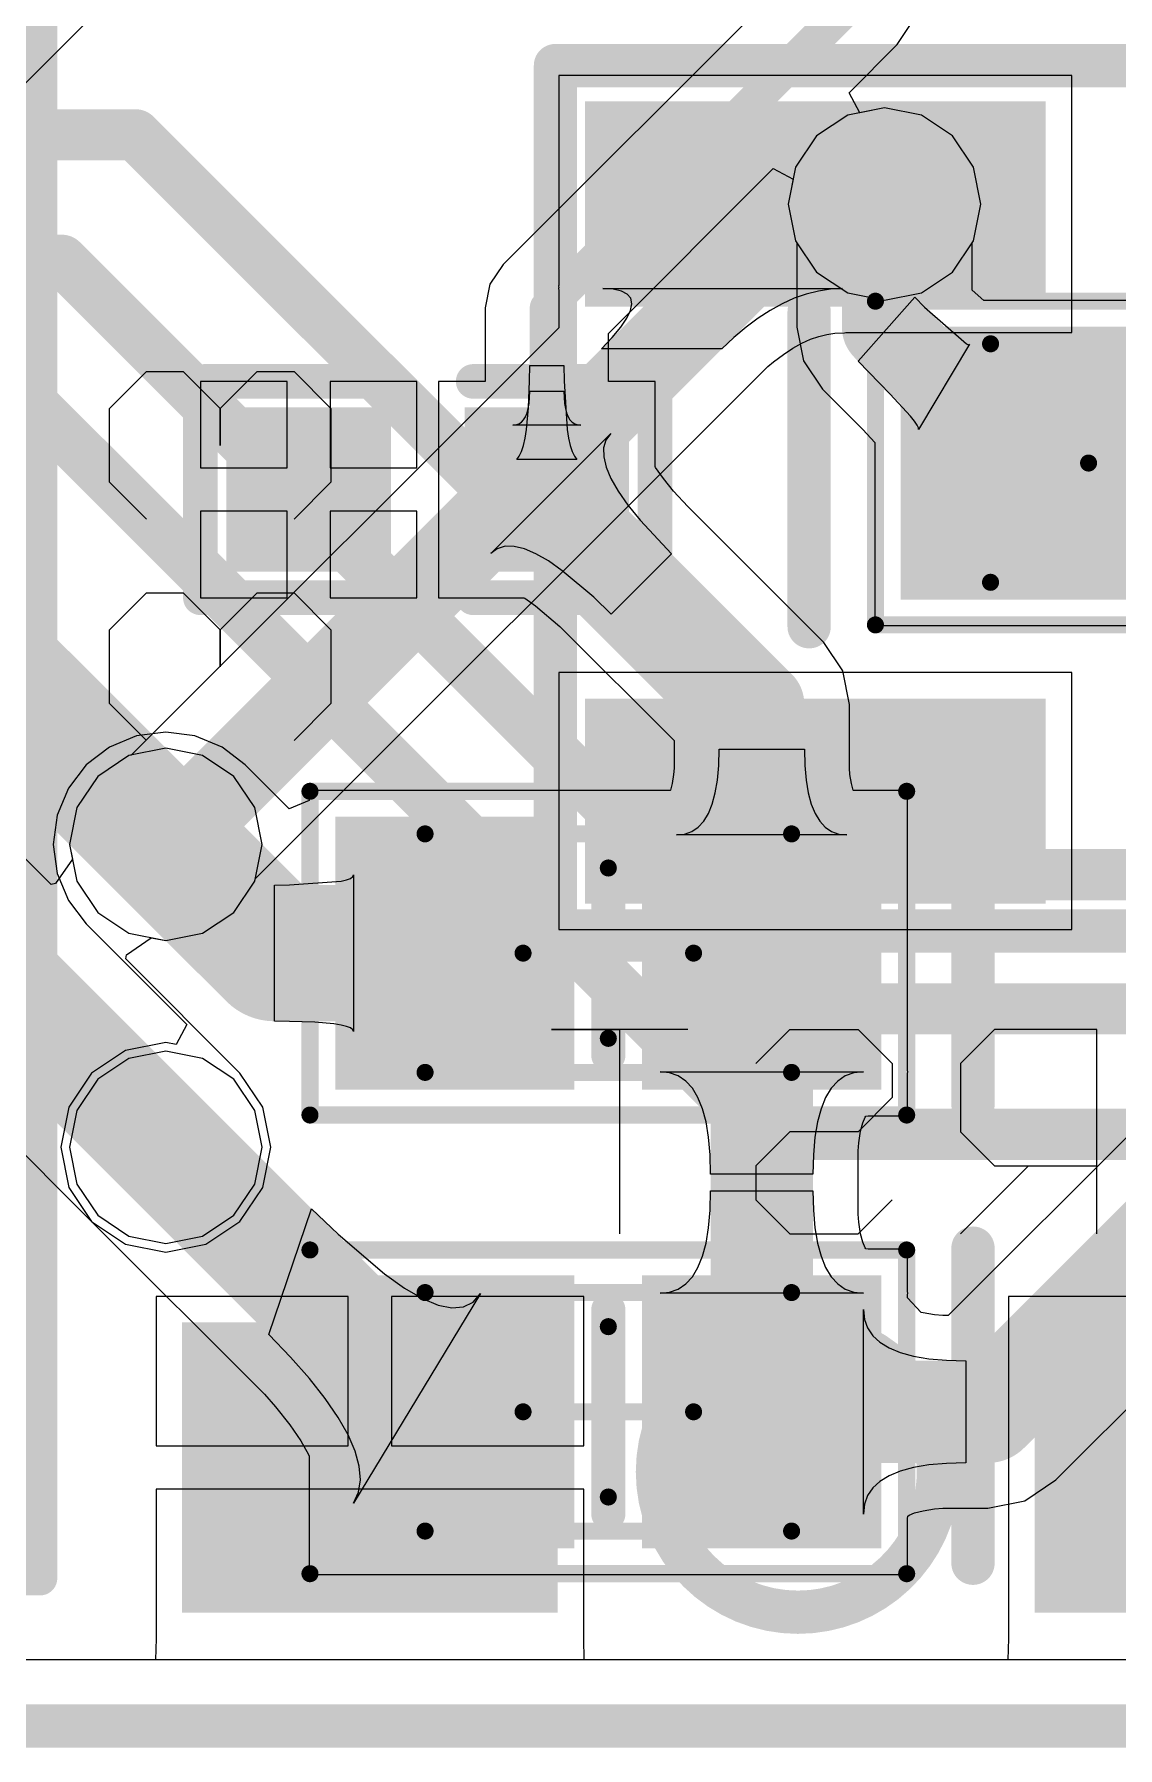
# Model space of a CAD drawing. Header units: millimetres. Extents: x 2.44 to 5.37, y 2.91 to 4.14.
# Drawn here: x 3.6236 to 3.8738, y 2.9072 to 3.3032 of the extents above; entities that cross this region are included whole.
import ezdxf

# ---------------------------------------------------------------- set-up
doc = ezdxf.new("R2010")
doc.units = ezdxf.units.MM
doc.header["$MEASUREMENT"] = 0
for name, color, linetype in [('BottomLayer', 5, 'Continuous'), ('BottomOverlay', 54, 'Continuous'), ('BottomPaste', 16, 'Continuous'), ('BottomSolder', 6, 'Continuous'), ('KeepOutLayer', 6, 'Continuous'), ('Mechanical13', 56, 'Continuous'), ('Mechanical15', 56, 'Continuous'), ('MidLayer1', 16, 'Continuous'), ('MidLayer2', 76, 'Continuous'), ('MultiLayer', 9, 'Continuous'), ('TopLayer', 1, 'Continuous'), ('TopOverlay', 2, 'Continuous'), ('TopPaste', 8, 'Continuous'), ('TopSolder', 216, 'Continuous'), ('ViaHoleLayer', 16, 'Continuous')]:
    doc.layers.add(name, color=color, linetype=linetype)

# ---------------------------------------------------------------- blocks, each defined once
blk = doc.blocks.new('C0603_10')
at = {"layer": 'TopLayer'}
for points in [[(-0.014, -0.008), (0.016, -0.008), (-0.014, 0.022), (0.016, 0.022)], [(0.041, -0.008), (0.071, -0.008), (0.041, 0.022), (0.071, 0.022)]]:
    blk.add_solid(points, dxfattribs=at)
at = {"layer": 'TopOverlay', "const_width": 0.008}
for points in [[(0.018, 0.032), (-0.024, 0.032)], [(-0.024, 0.032), (-0.024, -0.018)], [(0.08, 0.032), (0.038, 0.032)], [(0.081, 0.032), (0.081, -0.018)], [(0.018, -0.018), (-0.024, -0.018)], [(0.08, -0.018), (0.038, -0.018)]]:
    blk.add_lwpolyline(points, dxfattribs=at)
at = {"layer": 'TopOverlay', "const_width": 0.004}
for points in [[(-0.026, 0.032, 1), (-0.022, 0.032, 1)], [(-0.026, 0.032, 1), (-0.022, 0.032, 1)], [(0.016, 0.032, 1), (0.02, 0.032, 1)], [(0.036, 0.032, 1), (0.04, 0.032, 1)], [(0.078, 0.032, 1), (0.082, 0.032, 1)], [(0.079, 0.032, 1), (0.083, 0.032, 1)], [(-0.026, -0.018, 1), (-0.022, -0.018, 1)], [(-0.026, -0.018, 1), (-0.022, -0.018, 1)], [(0.016, -0.018, 1), (0.02, -0.018, 1)], [(0.036, -0.018, 1), (0.04, -0.018, 1)], [(0.078, -0.018, 1), (0.082, -0.018, 1)], [(0.079, -0.018, 1), (0.083, -0.018, 1)]]:
    blk.add_lwpolyline(points, format="xyb", close=True, dxfattribs=at)
at = {"layer": 'TopPaste'}
for points in [[(-0.014, -0.008), (0.016, -0.008), (-0.014, 0.022), (0.016, 0.022)], [(0.041, -0.008), (0.071, -0.008), (0.041, 0.022), (0.071, 0.022)]]:
    blk.add_solid(points, dxfattribs=at)
at = {"layer": 'TopSolder'}
for points in [[(-0.018, -0.012), (0.02, -0.012), (-0.018, 0.026), (0.02, 0.026)], [(0.037, -0.012), (0.075, -0.012), (0.037, 0.026), (0.075, 0.026)]]:
    blk.add_solid(points, dxfattribs=at)
blk = doc.blocks.new('1_4148_13')
at = {"layer": 'Mechanical13', "const_width": 0.00394}
for points in [[(-0.01012, 0.02843), (0.07453, 0.02843)], [(-0.01012, -0.02669), (-0.01012, 0.02843)], [(0.07453, -0.02669), (0.07453, 0.02843)], [(-0.01012, -0.02669), (0.07453, -0.02669)]]:
    blk.add_lwpolyline(points, dxfattribs=at)
at = {"layer": 'Mechanical13', "const_width": 0.00197}
for points in [[(-0.0111, 0.02843, 1), (-0.00913, 0.02843, 1)], [(-0.0111, 0.02843, 1), (-0.00913, 0.02843, 1)], [(0.07354, 0.02843, 1), (0.07551, 0.02843, 1)], [(0.07354, 0.02843, 1), (0.07551, 0.02843, 1)], [(-0.0111, -0.02669, 1), (-0.00913, -0.02669, 1)], [(-0.0111, -0.02669, 1), (-0.00913, -0.02669, 1)], [(0.07354, -0.02669, 1), (0.07551, -0.02669, 1)], [(0.07354, -0.02669, 1), (0.07551, -0.02669, 1)]]:
    blk.add_lwpolyline(points, format="xyb", close=True, dxfattribs=at)
at = {"layer": 'Mechanical15', "const_width": 0.00394}
for points in [[(-0.03669, 0.03827), (0.1011, 0.03827)], [(-0.03669, -0.03654), (-0.03669, 0.03827)], [(0.1011, -0.03654), (0.1011, 0.03827)], [(0.0322, -0.01882), (0.0322, 0.02055)], [(0.01252, 0.00087), (0.05189, 0.00087)], [(-0.03669, -0.03654), (0.1011, -0.03654)]]:
    blk.add_lwpolyline(points, dxfattribs=at)
at = {"layer": 'Mechanical15', "const_width": 0.00197}
for points in [[(-0.03768, 0.03827, 1), (-0.03571, 0.03827, 1)], [(-0.03768, 0.03827, 1), (-0.03571, 0.03827, 1)], [(0.10012, 0.03827, 1), (0.10209, 0.03827, 1)], [(0.10012, 0.03827, 1), (0.10209, 0.03827, 1)], [(0.03122, 0.02055, 1), (0.03319, 0.02055, 1)], [(0.01154, 0.00087, 1), (0.0135, 0.00087, 1)], [(0.05091, 0.00087, 1), (0.05287, 0.00087, 1)], [(0.03122, -0.01882, 1), (0.03319, -0.01882, 1)], [(-0.03768, -0.03654, 1), (-0.03571, -0.03654, 1)], [(-0.03768, -0.03654, 1), (-0.03571, -0.03654, 1)], [(0.10012, -0.03654, 1), (0.10209, -0.03654, 1)], [(0.10012, -0.03654, 1), (0.10209, -0.03654, 1)]]:
    blk.add_lwpolyline(points, format="xyb", close=True, dxfattribs=at)
at = {"layer": 'TopLayer'}
for points in [[(0.02039, -0.02669), (0.02039, 0.02843), (-0.02685, -0.02669), (-0.02685, 0.02843)], [(0.09126, -0.02669), (0.09126, 0.02843), (0.04402, -0.02669), (0.04402, 0.02843)]]:
    blk.add_solid(points, dxfattribs=at)
at = {"layer": 'TopOverlay'}
for points, const_width in [([(0.11642, -0.03413), (0.11642, 0.0387)], 0.01), ([(0.0322, 0.02449), (0.0322, -0.02276)], 0.00787)]:
    blk.add_lwpolyline(points, dxfattribs=dict(at, const_width=const_width))
for points, const_width in [([(0.11392, 0.0387, 1), (0.11892, 0.0387, 1)], 0.005), ([(0.03024, 0.02449, 1), (0.03417, 0.02449, 1)], 0.00394), ([(0.03024, -0.02276, 1), (0.03417, -0.02276, 1)], 0.00394), ([(0.11392, -0.03413, 1), (0.11892, -0.03413, 1)], 0.005)]:
    blk.add_lwpolyline(points, format="xyb", close=True, dxfattribs=dict(at, const_width=const_width))
at = {"layer": 'TopPaste'}
for points in [[(0.02039, -0.02669), (0.02039, 0.02843), (-0.02685, -0.02669), (-0.02685, 0.02843)], [(0.09126, -0.02669), (0.09126, 0.02843), (0.04402, -0.02669), (0.04402, 0.02843)]]:
    blk.add_solid(points, dxfattribs=at)
at = {"layer": 'TopSolder'}
for points in [[(0.02439, -0.03069), (0.02439, 0.03243), (-0.03085, -0.03069), (-0.03085, 0.03243)], [(0.09526, -0.03069), (0.09526, 0.03243), (0.04002, -0.03069), (0.04002, 0.03243)]]:
    blk.add_solid(points, dxfattribs=at)
blk = doc.blocks.new('1_4148_14')
at = {"layer": 'Mechanical13', "const_width": 0.00394}
for points in [[(-0.01012, 0.02843), (0.07453, 0.02843)], [(-0.01012, -0.02669), (-0.01012, 0.02843)], [(0.07453, -0.02669), (0.07453, 0.02843)], [(-0.01012, -0.02669), (0.07453, -0.02669)]]:
    blk.add_lwpolyline(points, dxfattribs=at)
at = {"layer": 'Mechanical13', "const_width": 0.00197}
for points in [[(-0.0111, 0.02843, 1), (-0.00913, 0.02843, 1)], [(-0.0111, 0.02843, 1), (-0.00913, 0.02843, 1)], [(0.07354, 0.02843, 1), (0.07551, 0.02843, 1)], [(0.07354, 0.02843, 1), (0.07551, 0.02843, 1)], [(-0.0111, -0.02669, 1), (-0.00913, -0.02669, 1)], [(-0.0111, -0.02669, 1), (-0.00913, -0.02669, 1)], [(0.07354, -0.02669, 1), (0.07551, -0.02669, 1)], [(0.07354, -0.02669, 1), (0.07551, -0.02669, 1)]]:
    blk.add_lwpolyline(points, format="xyb", close=True, dxfattribs=at)
at = {"layer": 'Mechanical15', "const_width": 0.00394}
for points in [[(-0.03669, 0.03827), (0.1011, 0.03827)], [(-0.03669, 0.03827), (-0.03669, -0.03654)], [(0.1011, -0.03654), (0.1011, 0.03827)], [(0.0322, -0.01882), (0.0322, 0.02055)], [(0.01252, 0.00087), (0.05189, 0.00087)], [(-0.03669, -0.03654), (0.1011, -0.03654)]]:
    blk.add_lwpolyline(points, dxfattribs=at)
at = {"layer": 'Mechanical15', "const_width": 0.00197}
for points in [[(-0.03768, 0.03827, 1), (-0.03571, 0.03827, 1)], [(-0.03768, 0.03827, 1), (-0.03571, 0.03827, 1)], [(0.10012, 0.03827, 1), (0.10209, 0.03827, 1)], [(0.10012, 0.03827, 1), (0.10209, 0.03827, 1)], [(0.03122, 0.02055, 1), (0.03319, 0.02055, 1)], [(0.01154, 0.00087, 1), (0.0135, 0.00087, 1)], [(0.05091, 0.00087, 1), (0.05287, 0.00087, 1)], [(0.03122, -0.01882, 1), (0.03319, -0.01882, 1)], [(-0.03768, -0.03654, 1), (-0.03571, -0.03654, 1)], [(-0.03768, -0.03654, 1), (-0.03571, -0.03654, 1)], [(0.10012, -0.03654, 1), (0.10209, -0.03654, 1)], [(0.10012, -0.03654, 1), (0.10209, -0.03654, 1)]]:
    blk.add_lwpolyline(points, format="xyb", close=True, dxfattribs=at)
at = {"layer": 'TopLayer'}
for points in [[(0.02039, -0.02669), (0.02039, 0.02843), (-0.02685, -0.02669), (-0.02685, 0.02843)], [(0.09126, -0.02669), (0.09126, 0.02843), (0.04402, -0.02669), (0.04402, 0.02843)]]:
    blk.add_solid(points, dxfattribs=at)
at = {"layer": 'TopOverlay'}
for points, const_width in [([(0.11642, -0.03413), (0.11642, 0.0387)], 0.01), ([(0.0322, -0.02276), (0.0322, 0.02449)], 0.00787)]:
    blk.add_lwpolyline(points, dxfattribs=dict(at, const_width=const_width))
for points, const_width in [([(0.11392, 0.0387, 1), (0.11892, 0.0387, 1)], 0.005), ([(0.03024, 0.02449, 1), (0.03417, 0.02449, 1)], 0.00394), ([(0.03024, -0.02276, 1), (0.03417, -0.02276, 1)], 0.00394), ([(0.11392, -0.03413, 1), (0.11892, -0.03413, 1)], 0.005)]:
    blk.add_lwpolyline(points, format="xyb", close=True, dxfattribs=dict(at, const_width=const_width))
at = {"layer": 'TopPaste'}
for points in [[(0.02039, -0.02669), (0.02039, 0.02843), (-0.02685, -0.02669), (-0.02685, 0.02843)], [(0.09126, -0.02669), (0.09126, 0.02843), (0.04402, -0.02669), (0.04402, 0.02843)]]:
    blk.add_solid(points, dxfattribs=at)
at = {"layer": 'TopSolder'}
for points in [[(0.02439, -0.03069), (0.02439, 0.03243), (-0.03085, -0.03069), (-0.03085, 0.03243)], [(0.09526, -0.03069), (0.09526, 0.03243), (0.04002, -0.03069), (0.04002, 0.03243)]]:
    blk.add_solid(points, dxfattribs=at)
blk = doc.blocks.new('_______B_33')
at = {"layer": 'BottomLayer'}
for points in [[(-0.02753, 0.06148), (0.03153, 0.06148), (-0.02753, 0.14022), (0.03153, 0.14022)], [(-0.02753, -0.13537), (0.03153, -0.13537), (-0.02753, -0.05663), (0.03153, -0.05663)]]:
    blk.add_solid(points, dxfattribs=at)
at = {"layer": 'BottomOverlay'}
for points, const_width in [([(0.03345, 0.002, 1), (-0.03145, 0.002, 1)], 0.01), ([(-0.03395, 0.002, 1), (-0.02895, 0.002, 1)], 0.005), ([(0.03095, 0.002, 1), (0.03595, 0.002, 1)], 0.005)]:
    blk.add_lwpolyline(points, format="xyb", close=True, dxfattribs=dict(at, const_width=const_width))
at = {"layer": 'BottomPaste'}
for points in [[(-0.02753, 0.06148), (0.03153, 0.06148), (-0.02753, 0.14022), (0.03153, 0.14022)], [(-0.02753, -0.13537), (0.03153, -0.13537), (-0.02753, -0.05663), (0.03153, -0.05663)]]:
    blk.add_solid(points, dxfattribs=at)
at = {"layer": 'BottomSolder'}
for points in [[(-0.03153, 0.05748), (0.03553, 0.05748), (-0.03153, 0.14422), (0.03553, 0.14422)], [(-0.03153, -0.13937), (0.03553, -0.13937), (-0.03153, -0.05263), (0.03553, -0.05263)]]:
    blk.add_solid(points, dxfattribs=at)
blk = doc.blocks.new('ST7789_B_35')
at = {"layer": 'BottomOverlay', "const_width": 0.00787}
for points in [[(-0.01261, 1.009), (-1.163, 1.009)], [(-1.163, 1.009), (-1.163, -0.01462)]]:
    blk.add_lwpolyline(points, dxfattribs=at)
at = {"layer": 'BottomOverlay', "const_width": 0.00394}
blk.add_lwpolyline([(-1.16497, 1.009, 1), (-1.16103, 1.009, 1)], format="xyb", close=True, dxfattribs=at)
blk.add_lwpolyline([(-1.16497, 1.009, 1), (-1.16103, 1.009, 1)], format="xyb", close=True, dxfattribs=at)
blk = doc.blocks.new('1_4148_46')
at = {"layer": 'Mechanical13', "const_width": 0.00394}
for points in [[(0.07453, 0.02843), (-0.01012, 0.02843)], [(-0.01012, 0.02843), (-0.01012, -0.02669)], [(0.07453, 0.02843), (0.07453, -0.02669)], [(0.07453, -0.02669), (-0.01012, -0.02669)]]:
    blk.add_lwpolyline(points, dxfattribs=at)
at = {"layer": 'Mechanical13', "const_width": 0.00197}
for points in [[(-0.0111, 0.02843, 1), (-0.00913, 0.02843, 1)], [(-0.0111, 0.02843, 1), (-0.00913, 0.02843, 1)], [(0.07354, 0.02843, 1), (0.07551, 0.02843, 1)], [(0.07354, 0.02843, 1), (0.07551, 0.02843, 1)], [(-0.0111, -0.02669, 1), (-0.00913, -0.02669, 1)], [(-0.0111, -0.02669, 1), (-0.00913, -0.02669, 1)], [(0.07354, -0.02669, 1), (0.07551, -0.02669, 1)], [(0.07354, -0.02669, 1), (0.07551, -0.02669, 1)]]:
    blk.add_lwpolyline(points, format="xyb", close=True, dxfattribs=at)
at = {"layer": 'Mechanical15', "const_width": 0.00394}
for points in [[(0.1011, 0.03827), (-0.03669, 0.03827)], [(-0.03669, 0.03827), (-0.03669, -0.03654)], [(0.1011, -0.03654), (0.1011, 0.03827)], [(0.0322, 0.02055), (0.0322, -0.01882)], [(0.05189, 0.00087), (0.01252, 0.00087)], [(0.1011, -0.03654), (-0.03669, -0.03654)]]:
    blk.add_lwpolyline(points, dxfattribs=at)
at = {"layer": 'Mechanical15', "const_width": 0.00197}
for points in [[(-0.03768, 0.03827, 1), (-0.03571, 0.03827, 1)], [(-0.03768, 0.03827, 1), (-0.03571, 0.03827, 1)], [(0.10012, 0.03827, 1), (0.10209, 0.03827, 1)], [(0.10012, 0.03827, 1), (0.10209, 0.03827, 1)], [(0.03122, 0.02055, 1), (0.03319, 0.02055, 1)], [(0.01154, 0.00087, 1), (0.0135, 0.00087, 1)], [(0.05091, 0.00087, 1), (0.05287, 0.00087, 1)], [(0.03122, -0.01882, 1), (0.03319, -0.01882, 1)], [(-0.03768, -0.03654, 1), (-0.03571, -0.03654, 1)], [(-0.03768, -0.03654, 1), (-0.03571, -0.03654, 1)], [(0.10012, -0.03654, 1), (0.10209, -0.03654, 1)], [(0.10012, -0.03654, 1), (0.10209, -0.03654, 1)]]:
    blk.add_lwpolyline(points, format="xyb", close=True, dxfattribs=at)
at = {"layer": 'TopLayer'}
for points in [[(0.02039, -0.02669), (0.02039, 0.02843), (-0.02685, -0.02669), (-0.02685, 0.02843)], [(0.09126, -0.02669), (0.09126, 0.02843), (0.04402, -0.02669), (0.04402, 0.02843)]]:
    blk.add_solid(points, dxfattribs=at)
at = {"layer": 'TopOverlay'}
for points, const_width in [([(0.11642, 0.0387), (0.11642, -0.03413)], 0.01), ([(0.0322, 0.02449), (0.0322, -0.02276)], 0.00787)]:
    blk.add_lwpolyline(points, dxfattribs=dict(at, const_width=const_width))
for points, const_width in [([(0.11392, 0.0387, 1), (0.11892, 0.0387, 1)], 0.005), ([(0.03024, 0.02449, 1), (0.03417, 0.02449, 1)], 0.00394), ([(0.03024, -0.02276, 1), (0.03417, -0.02276, 1)], 0.00394), ([(0.11392, -0.03413, 1), (0.11892, -0.03413, 1)], 0.005)]:
    blk.add_lwpolyline(points, format="xyb", close=True, dxfattribs=dict(at, const_width=const_width))
at = {"layer": 'TopPaste'}
for points in [[(0.02039, -0.02669), (0.02039, 0.02843), (-0.02685, -0.02669), (-0.02685, 0.02843)], [(0.09126, -0.02669), (0.09126, 0.02843), (0.04402, -0.02669), (0.04402, 0.02843)]]:
    blk.add_solid(points, dxfattribs=at)
at = {"layer": 'TopSolder'}
for points in [[(0.02439, -0.03069), (0.02439, 0.03243), (-0.03085, -0.03069), (-0.03085, 0.03243)], [(0.09526, -0.03069), (0.09526, 0.03243), (0.04002, -0.03069), (0.04002, 0.03243)]]:
    blk.add_solid(points, dxfattribs=at)
blk = doc.blocks.new('BUZZER5020_B_48')
at = {"layer": 'BottomLayer'}
for points in [[(-0.05521, -0.01969), (0.04321, -0.01969), (-0.05521, 0.01969), (0.04321, 0.01969)], [(0.09179, -0.01969), (0.19021, -0.01969), (0.09179, 0.01969), (0.19021, 0.01969)], [(-0.05521, -0.15768), (0.04321, -0.15768), (-0.05521, -0.11832), (0.04321, -0.11832)]]:
    blk.add_solid(points, dxfattribs=at)
at = {"layer": 'BottomOverlay', "const_width": 0.01}
for points in [[(-0.066, -0.168), (-0.066, 0.032)], [(-0.066, 0.032), (0.202, 0.032)], [(0.202, -0.101), (0.202, 0.032)], [(0.157, -0.146), (0.202, -0.101)], [(0.151, -0.152), (0.157, -0.146)], [(0.135, -0.168), (0.151, -0.152)], [(-0.066, -0.168), (0.135, -0.168)]]:
    blk.add_lwpolyline(points, dxfattribs=at)
at = {"layer": 'BottomOverlay', "const_width": 0.005}
for points in [[(-0.0685, 0.032, 1), (-0.0635, 0.032, 1)], [(-0.0685, 0.032, 1), (-0.0635, 0.032, 1)], [(0.1995, 0.032, 1), (0.2045, 0.032, 1)], [(0.1995, 0.032, 1), (0.2045, 0.032, 1)], [(0.1995, -0.101, 1), (0.2045, -0.101, 1)], [(0.1995, -0.101, 1), (0.2045, -0.101, 1)], [(0.1545, -0.146, 1), (0.1595, -0.146, 1)], [(0.1545, -0.146, 1), (0.1595, -0.146, 1)], [(0.1485, -0.152, 1), (0.1535, -0.152, 1)], [(0.1485, -0.152, 1), (0.1535, -0.152, 1)], [(-0.0685, -0.168, 1), (-0.0635, -0.168, 1)], [(-0.0685, -0.168, 1), (-0.0635, -0.168, 1)], [(0.1325, -0.168, 1), (0.1375, -0.168, 1)], [(0.1325, -0.168, 1), (0.1375, -0.168, 1)]]:
    blk.add_lwpolyline(points, format="xyb", close=True, dxfattribs=at)
at = {"layer": 'BottomPaste'}
for points in [[(-0.05521, -0.01969), (0.04321, -0.01969), (-0.05521, 0.01969), (0.04321, 0.01969)], [(0.09179, -0.01969), (0.19021, -0.01969), (0.09179, 0.01969), (0.19021, 0.01969)], [(-0.05521, -0.15768), (0.04321, -0.15768), (-0.05521, -0.11832), (0.04321, -0.11832)]]:
    blk.add_solid(points, dxfattribs=at)
at = {"layer": 'BottomSolder'}
for points in [[(-0.05921, -0.02369), (0.04721, -0.02369), (-0.05921, 0.02369), (0.04721, 0.02369)], [(0.08779, -0.02369), (0.19421, -0.02369), (0.08779, 0.02369), (0.19421, 0.02369)], [(-0.05921, -0.16168), (0.04721, -0.16168), (-0.05921, -0.11431), (0.04721, -0.11431)]]:
    blk.add_solid(points, dxfattribs=at)

msp = doc.modelspace()

# ---------------------------------------------------------------- linework, layer by layer
at = {"layer": 'BottomLayer'}
for p, q in [((3.86321, 3.29368), (3.74479, 3.29368)), ((3.74479, 3.29368), (3.74479, 3.24524)), ((3.86321, 3.23432), (3.86321, 3.29368)), ((3.74477, 3.24472), (3.74471, 3.24444)), ((3.74471, 3.24444), (3.74479, 3.24405)), ((3.74479, 3.24524), (3.74473, 3.24501)), ((3.74473, 3.24501), (3.74477, 3.24472)), ((3.74479, 3.24405), (3.74479, 3.2354)), ((3.75735, 3.2443), (3.75491, 3.24444)), ((3.75491, 3.24444), (3.81027, 3.24444)), ((3.75925, 3.24388), (3.75735, 3.2443)), ((3.76059, 3.24318), (3.75925, 3.24388)), ((3.76139, 3.24221), (3.76059, 3.24318)), ((3.80192, 3.24318), (3.79914, 3.24221)), ((3.80471, 3.24388), (3.80192, 3.24318)), ((3.80749, 3.2443), (3.80471, 3.24388)), ((3.81027, 3.24444), (3.80749, 3.2443)), ((3.76047, 3.23761), (3.76133, 3.23942)), ((3.76133, 3.23942), (3.76163, 3.24096)), ((3.76163, 3.24096), (3.76139, 3.24221)), ((3.79357, 3.23942), (3.79079, 3.23761)), ((3.79635, 3.24096), (3.79357, 3.23942)), ((3.79914, 3.24221), (3.79635, 3.24096)), ((3.74479, 3.2354), (3.64604, 3.13666)), ((3.7571, 3.23316), (3.75906, 3.23553)), ((3.75906, 3.23553), (3.76047, 3.23761)), ((3.788, 3.23553), (3.78522, 3.23316)), ((3.79079, 3.23761), (3.788, 3.23553)), ((3.7546, 3.23052), (3.7571, 3.23316)), ((3.78522, 3.23316), (3.78243, 3.23052)), ((3.79881, 3.23067), (3.80091, 3.23182)), ((3.80091, 3.23182), (3.80292, 3.23273)), ((3.80292, 3.23273), (3.80485, 3.2334)), ((3.80485, 3.2334), (3.8067, 3.23387)), ((3.8067, 3.23387), (3.8085, 3.23414)), ((3.8085, 3.23414), (3.81078, 3.23425)), ((3.81078, 3.23425), (3.81103, 3.23432)), ((3.81103, 3.23432), (3.86321, 3.23432)), ((3.78243, 3.23052), (3.7546, 3.23052)), ((3.79303, 3.22641), (3.79437, 3.22756)), ((3.79437, 3.22756), (3.79663, 3.22925)), ((3.79663, 3.22925), (3.79881, 3.23067)), ((3.67466, 3.10804), (3.79303, 3.22641)), ((3.86321, 3.15569), (3.74479, 3.15569)), ((3.74479, 3.15569), (3.74479, 3.09632)), ((3.86321, 3.09632), (3.86321, 3.15569)), ((3.64549, 3.13655), (3.63828, 3.13172)), ((3.64604, 3.13666), (3.64549, 3.13655)), ((3.63828, 3.13172), (3.63345, 3.12451)), ((3.63345, 3.12451), (3.63176, 3.116)), ((3.62752, 3.10677), (3.61825, 3.11604)), ((3.63243, 3.11262), (3.62851, 3.10694)), ((3.63176, 3.116), (3.63243, 3.11262)), ((3.62851, 3.10694), (3.62752, 3.10677)), ((3.66972, 3.10028), (3.67455, 3.10749)), ((3.67455, 3.10749), (3.67466, 3.10804)), ((3.66251, 3.09545), (3.66972, 3.10028)), ((3.64494, 3.09051), (3.65062, 3.09443)), ((3.65062, 3.09443), (3.654, 3.09376)), ((3.654, 3.09376), (3.66251, 3.09545)), ((3.74479, 3.09632), (3.86321, 3.09632)), ((3.57686, 3.08886), (3.63686, 3.02886)), ((3.64477, 3.08952), (3.64494, 3.09051)), ((3.67114, 3.06314), (3.64477, 3.08952)), ((3.6764, 3.05528), (3.67114, 3.06314)), ((3.67825, 3.046), (3.6764, 3.05528)), ((3.6764, 3.03672), (3.67825, 3.046)), ((3.67114, 3.02886), (3.6764, 3.03672)), ((3.63686, 3.02886), (3.64472, 3.0236)), ((3.66328, 3.0236), (3.67114, 3.02886)), ((3.64472, 3.0236), (3.654, 3.02175)), ((3.654, 3.02175), (3.66328, 3.0236)), ((3.69615, 3.01153), (3.65178, 3.01153)), ((3.65178, 3.01153), (3.65178, 2.977)), ((3.69615, 2.977), (3.69615, 3.01153)), ((3.75052, 3.01153), (3.70615, 3.01153)), ((3.70615, 3.01153), (3.70615, 2.977)), ((3.75052, 2.977), (3.75052, 3.01153)), ((3.88178, 3.01153), (3.84863, 3.01153)), ((3.84863, 3.01153), (3.84863, 2.93253)), ((3.65178, 2.977), (3.69615, 2.977)), ((3.70615, 2.977), (3.75052, 2.977)), ((3.70115, 2.967), (3.65178, 2.967)), ((3.65178, 2.967), (3.65178, 2.93253)), ((3.75052, 2.967), (3.70115, 2.967)), ((3.75052, 2.93253), (3.75052, 2.967)), ((3.65178, 2.93247), (3.65164, 2.92753)), ((3.65178, 2.93253), (3.65178, 2.93247)), ((3.75052, 2.93247), (3.75052, 2.93253)), ((3.75066, 2.92753), (3.75052, 2.93247)), ((3.84863, 2.93247), (3.84849, 2.92753)), ((3.84863, 2.93253), (3.84863, 2.93247)), ((3.65164, 2.92753), (2.45702, 2.92753)), ((3.84849, 2.92753), (3.75066, 2.92753))]:
    msp.add_line(p, q, dxfattribs=at)
for points, const_width in [([(3.654, 3.116), (3.804, 3.266)], 0.01969), ([(3.804, 3.266), (3.806, 3.264)], 0.01969), ([(3.806, 3.264), (3.82, 3.264)], 0.01969), ([(3.594, 3.106), (3.654, 3.046)], 0.02756)]:
    msp.add_lwpolyline(points, dxfattribs=dict(at, const_width=const_width))
for points, const_width in [([(3.79908, 3.266, 1), (3.80892, 3.266, 1)], 0.00984), ([(3.79908, 3.266, 1), (3.80892, 3.266, 1)], 0.00984), ([(3.81409, 3.264, 1), (3.82591, 3.264, 1)], 0.01181), ([(3.80108, 3.264, 1), (3.81092, 3.264, 1)], 0.00984), ([(3.80108, 3.264, 1), (3.81092, 3.264, 1)], 0.00984), ([(3.81508, 3.264, 1), (3.82492, 3.264, 1)], 0.00984), ([(3.64809, 3.116, 1), (3.65991, 3.116, 1)], 0.01181), ([(3.64908, 3.116, 1), (3.65892, 3.116, 1)], 0.00984), ([(3.64711, 3.046, 1), (3.66089, 3.046, 1)], 0.01378), ([(3.64809, 3.046, 1), (3.65991, 3.046, 1)], 0.01181)]:
    msp.add_lwpolyline(points, format="xyb", close=True, dxfattribs=dict(at, const_width=const_width))
at = {"layer": 'BottomOverlay'}
for p, q in [((3.641, 3.21675), (3.64953, 3.22527)), ((3.64953, 3.22527), (3.65805, 3.22527)), ((3.65805, 3.22527), (3.66658, 3.21675)), ((3.66658, 3.21675), (3.67511, 3.22527)), ((3.67511, 3.22527), (3.68364, 3.22527)), ((3.68364, 3.22527), (3.69216, 3.21675)), ((3.641, 3.19969), (3.641, 3.21675)), ((3.66658, 3.21675), (3.66658, 3.20822)), ((3.66658, 3.20822), (3.66658, 3.21675)), ((3.69216, 3.21675), (3.69216, 3.19969)), ((3.64953, 3.19116), (3.641, 3.19969)), ((3.69216, 3.19969), (3.68364, 3.19116)), ((3.641, 3.16558), (3.64953, 3.17411)), ((3.64953, 3.17411), (3.65805, 3.17411)), ((3.65805, 3.17411), (3.66658, 3.16558)), ((3.66658, 3.16558), (3.67511, 3.17411)), ((3.67511, 3.17411), (3.68364, 3.17411)), ((3.68364, 3.17411), (3.69216, 3.16558)), ((3.641, 3.14853), (3.641, 3.16558)), ((3.66658, 3.16558), (3.66658, 3.15705)), ((3.66658, 3.15705), (3.66658, 3.16558)), ((3.69216, 3.16558), (3.69216, 3.14853)), ((3.64953, 3.14), (3.641, 3.14853)), ((3.69216, 3.14853), (3.68364, 3.14)), ((3.77454, 3.07323), (3.74306, 3.07323)), ((3.74306, 3.07323), (3.7588, 3.07323)), ((3.7588, 3.07323), (3.7588, 3.026)), ((3.79029, 3.06536), (3.79816, 3.07323)), ((3.79816, 3.07323), (3.8139, 3.07323)), ((3.8139, 3.07323), (3.82177, 3.06536)), ((3.84539, 3.07323), (3.83751, 3.06536)), ((3.869, 3.07323), (3.84539, 3.07323)), ((3.869, 3.026), (3.869, 3.07323)), ((3.82177, 3.06536), (3.82177, 3.05749)), ((3.83751, 3.06536), (3.83751, 3.04961)), ((3.82177, 3.05749), (3.8139, 3.04961)), ((3.79816, 3.04961), (3.79029, 3.04174)), ((3.8139, 3.04961), (3.79816, 3.04961)), ((3.83751, 3.04961), (3.84539, 3.04174)), ((3.79029, 3.04174), (3.79029, 3.03387)), ((3.85326, 3.04174), (3.83751, 3.026)), ((3.84539, 3.04174), (3.869, 3.04174)), ((3.79029, 3.03387), (3.79816, 3.026)), ((3.8139, 3.026), (3.82177, 3.03387)), ((3.79816, 3.026), (3.8139, 3.026))]:
    msp.add_line(p, q, dxfattribs=at)
at = {"layer": 'KeepOutLayer', "const_width": 0.01}
msp.add_lwpolyline([(3.61132, 2.91224), (5.27986, 2.91224)], dxfattribs=at)
at = {"layer": 'MidLayer1'}
for p, q in [((3.81149, 3.28455), (3.80428, 3.27972)), ((3.82, 3.28624), (3.81149, 3.28455)), ((3.82851, 3.28455), (3.82, 3.28624)), ((3.83572, 3.27972), (3.82851, 3.28455)), ((3.80428, 3.27972), (3.79945, 3.27251)), ((3.84055, 3.27251), (3.83572, 3.27972)), ((3.79945, 3.27251), (3.79776, 3.264)), ((3.84224, 3.264), (3.84055, 3.27251)), ((3.79776, 3.264), (3.79945, 3.25549)), ((3.84055, 3.25549), (3.84224, 3.264)), ((3.79945, 3.25549), (3.80428, 3.24828)), ((3.83572, 3.24828), (3.84055, 3.25549)), ((3.80428, 3.24828), (3.81149, 3.24345)), ((3.82851, 3.24345), (3.83572, 3.24828)), ((3.81149, 3.24345), (3.82, 3.24176)), ((3.82, 3.24176), (3.82851, 3.24345)), ((3.64549, 3.13655), (3.63828, 3.13172)), ((3.654, 3.13824), (3.64549, 3.13655)), ((3.66251, 3.13655), (3.654, 3.13824)), ((3.66972, 3.13172), (3.66251, 3.13655)), ((3.63828, 3.13172), (3.63345, 3.12451)), ((3.67455, 3.12451), (3.66972, 3.13172)), ((3.63345, 3.12451), (3.63176, 3.116)), ((3.67624, 3.116), (3.67455, 3.12451)), ((3.63176, 3.116), (3.63345, 3.10749)), ((3.67455, 3.10749), (3.67624, 3.116)), ((3.63345, 3.10749), (3.63828, 3.10028)), ((3.66972, 3.10028), (3.67455, 3.10749)), ((3.63828, 3.10028), (3.64549, 3.09545)), ((3.66251, 3.09545), (3.66972, 3.10028)), ((3.64549, 3.09545), (3.654, 3.09376)), ((3.654, 3.09376), (3.66251, 3.09545)), ((3.64549, 3.06655), (3.63828, 3.06172)), ((3.654, 3.06824), (3.64549, 3.06655)), ((3.66251, 3.06655), (3.654, 3.06824)), ((3.66972, 3.06172), (3.66251, 3.06655)), ((3.63828, 3.06172), (3.63345, 3.05451)), ((3.67455, 3.05451), (3.66972, 3.06172)), ((3.63345, 3.05451), (3.63176, 3.046)), ((3.67624, 3.046), (3.67455, 3.05451)), ((3.63176, 3.046), (3.63345, 3.03749)), ((3.67455, 3.03749), (3.67624, 3.046)), ((3.63345, 3.03749), (3.63828, 3.03028)), ((3.66972, 3.03028), (3.67455, 3.03749)), ((3.63828, 3.03028), (3.64549, 3.02545)), ((3.66251, 3.02545), (3.66972, 3.03028)), ((3.64549, 3.02545), (3.654, 3.02376)), ((3.654, 3.02376), (3.66251, 3.02545)), ((3.98498, 2.92753), (2.45702, 2.92753))]:
    msp.add_line(p, q, dxfattribs=at)
at = {"layer": 'MidLayer1', "const_width": 0.01181}
for points in [[(3.81409, 3.264, 1), (3.82591, 3.264, 1)], [(3.64809, 3.116, 1), (3.65991, 3.116, 1)], [(3.64809, 3.046, 1), (3.65991, 3.046, 1)]]:
    msp.add_lwpolyline(points, format="xyb", close=True, dxfattribs=at)
at = {"layer": 'MidLayer2'}
for points, const_width in [([(3.434, 3.28), (3.647, 3.28)], 0.01181), ([(3.647, 3.28), (3.818, 3.109)], 0.01181), ([(3.421, 3.251), (3.63, 3.251)], 0.01181), ([(3.63, 3.251), (3.803, 3.078)], 0.01181), ([(3.614, 3.227), (3.792, 3.049)], 0.01181), ([(3.589, 3.181), (3.654, 3.116)], 0.0315), ([(3.818, 3.109), (4.466, 3.109)], 0.01181), ([(3.803, 3.078), (4.397, 3.078)], 0.01181), ([(3.792, 3.049), (4.326, 3.049)], 0.01181)]:
    msp.add_lwpolyline(points, dxfattribs=dict(at, const_width=const_width))
for points, const_width in [([(3.64405, 3.28, 1), (3.64995, 3.28, 1)], 0.00591), ([(3.64405, 3.28, 1), (3.64995, 3.28, 1)], 0.00591), ([(3.81409, 3.264, 1), (3.82591, 3.264, 1)], 0.01181), ([(3.62705, 3.251, 1), (3.63295, 3.251, 1)], 0.00591), ([(3.62705, 3.251, 1), (3.63295, 3.251, 1)], 0.00591), ([(3.64613, 3.116, 1), (3.66187, 3.116, 1)], 0.01575), ([(3.64809, 3.116, 1), (3.65991, 3.116, 1)], 0.01181), ([(3.81505, 3.109, 1), (3.82095, 3.109, 1)], 0.00591), ([(3.81505, 3.109, 1), (3.82095, 3.109, 1)], 0.00591), ([(3.80005, 3.078, 1), (3.80595, 3.078, 1)], 0.00591), ([(3.80005, 3.078, 1), (3.80595, 3.078, 1)], 0.00591), ([(3.64809, 3.046, 1), (3.65991, 3.046, 1)], 0.01181), ([(3.78905, 3.049, 1), (3.79495, 3.049, 1)], 0.00591), ([(3.78905, 3.049, 1), (3.79495, 3.049, 1)], 0.00591)]:
    msp.add_lwpolyline(points, format="xyb", close=True, dxfattribs=dict(at, const_width=const_width))
at = {"layer": 'MultiLayer', "const_width": 0.01181}
for points in [[(3.81409, 3.264, 1), (3.82591, 3.264, 1)], [(3.64809, 3.116, 1), (3.65991, 3.116, 1)], [(3.64809, 3.046, 1), (3.65991, 3.046, 1)]]:
    msp.add_lwpolyline(points, format="xyb", close=True, dxfattribs=at)
at = {"layer": 'TopLayer'}
for p, q in [((3.53181, 3.20219), (3.6522, 3.32257)), ((3.79868, 3.31678), (3.73195, 3.25005)), ((3.82294, 3.30084), (3.82602, 3.30545)), ((3.8118, 3.28971), (3.82294, 3.30084)), ((3.81426, 3.2851), (3.8118, 3.28971)), ((3.82, 3.28624), (3.81426, 3.2851)), ((3.82851, 3.28455), (3.82, 3.28624)), ((3.83572, 3.27972), (3.82851, 3.28455)), ((3.84055, 3.27251), (3.83572, 3.27972)), ((3.75621, 3.23411), (3.79429, 3.2722)), ((3.79429, 3.2722), (3.7989, 3.26974)), ((3.84224, 3.264), (3.84055, 3.27251)), ((3.7989, 3.26974), (3.79776, 3.264)), ((3.79776, 3.264), (3.79945, 3.25549)), ((3.84055, 3.25549), (3.84224, 3.264)), ((3.79945, 3.25549), (3.79977, 3.25502)), ((3.84023, 3.25502), (3.84055, 3.25549)), ((3.79977, 3.25502), (3.79977, 3.2355)), ((3.84023, 3.24409), (3.84023, 3.25502)), ((3.73195, 3.25005), (3.72887, 3.24544)), ((3.72887, 3.24544), (3.72779, 3.24)), ((3.84295, 3.24169), (3.84023, 3.24409)), ((3.72779, 3.24), (3.72779, 3.223)), ((3.81394, 3.22764), (3.82696, 3.24246)), ((3.82696, 3.24246), (3.82925, 3.24019)), ((3.82925, 3.24019), (3.83892, 3.23165)), ((3.88361, 3.24169), (3.84295, 3.24169)), ((3.79977, 3.2355), (3.80131, 3.22775)), ((3.75621, 3.223), (3.75621, 3.23411)), ((3.83964, 3.23157), (3.82786, 3.21192)), ((3.83892, 3.23165), (3.8394, 3.23148)), ((3.8394, 3.23148), (3.83964, 3.23157)), ((3.80131, 3.22775), (3.80569, 3.22119)), ((3.82132, 3.22009), (3.81394, 3.22764)), ((3.73803, 3.22312), (3.73806, 3.22671)), ((3.73806, 3.22671), (3.74594, 3.22671)), ((3.74594, 3.22671), (3.74597, 3.22312)), ((3.682, 3.223), (3.662, 3.223)), ((3.662, 3.223), (3.662, 3.203)), ((3.682, 3.203), (3.682, 3.223)), ((3.712, 3.223), (3.692, 3.223)), ((3.692, 3.223), (3.692, 3.203)), ((3.712, 3.203), (3.712, 3.223)), ((3.72779, 3.223), (3.717, 3.223)), ((3.717, 3.223), (3.717, 3.173)), ((3.73779, 3.21689), (3.73803, 3.22312)), ((3.73802, 3.21926), (3.73806, 3.22075)), ((3.73806, 3.22075), (3.74594, 3.22075)), ((3.74594, 3.22075), (3.74598, 3.21926)), ((3.74597, 3.22312), (3.74669, 3.21191)), ((3.767, 3.223), (3.75621, 3.223)), ((3.767, 3.2033), (3.767, 3.223)), ((3.80569, 3.22119), (3.81499, 3.2119)), ((3.82596, 3.21497), (3.82132, 3.22009)), ((3.73708, 3.21485), (3.73743, 3.21571)), ((3.73731, 3.21191), (3.73779, 3.21689)), ((3.73743, 3.21571), (3.73771, 3.21674)), ((3.73771, 3.21674), (3.73791, 3.21792)), ((3.73791, 3.21792), (3.73802, 3.21926)), ((3.74598, 3.21926), (3.74609, 3.21792)), ((3.74609, 3.21792), (3.74629, 3.21674)), ((3.74629, 3.21674), (3.74657, 3.21571)), ((3.74657, 3.21571), (3.74692, 3.21485)), ((3.73413, 3.21288), (3.73487, 3.21296)), ((3.74987, 3.21288), (3.73413, 3.21288)), ((3.73487, 3.21296), (3.73554, 3.21319)), ((3.73554, 3.21319), (3.73613, 3.21359)), ((3.73613, 3.21359), (3.73665, 3.21414)), ((3.73665, 3.21414), (3.73708, 3.21485)), ((3.73697, 3.20989), (3.73731, 3.21191)), ((3.74669, 3.21191), (3.74703, 3.20989)), ((3.74692, 3.21485), (3.74735, 3.21414)), ((3.74735, 3.21414), (3.74787, 3.21359)), ((3.74787, 3.21359), (3.74846, 3.21319)), ((3.74846, 3.21319), (3.74913, 3.21296)), ((3.74913, 3.21296), (3.74987, 3.21288)), ((3.81499, 3.2119), (3.81774, 3.20886)), ((3.82689, 3.2138), (3.82596, 3.21497)), ((3.82752, 3.2129), (3.82689, 3.2138)), ((3.82784, 3.21228), (3.82752, 3.2129)), ((3.82786, 3.21192), (3.82784, 3.21228)), ((3.72904, 3.18324), (3.75676, 3.21096)), ((3.73613, 3.2068), (3.73658, 3.20819)), ((3.73658, 3.20819), (3.73697, 3.20989)), ((3.74703, 3.20989), (3.74742, 3.20819)), ((3.74742, 3.20819), (3.74787, 3.2068)), ((3.75566, 3.20944), (3.75511, 3.20764)), ((3.75511, 3.20764), (3.75513, 3.20556)), ((3.75676, 3.21096), (3.75566, 3.20944)), ((3.81774, 3.20886), (3.81774, 3.16657)), ((3.73504, 3.20496), (3.73561, 3.20572)), ((3.74896, 3.20496), (3.73504, 3.20496)), ((3.73561, 3.20572), (3.73613, 3.2068)), ((3.74787, 3.2068), (3.74839, 3.20572)), ((3.74839, 3.20572), (3.74896, 3.20496)), ((3.75513, 3.20556), (3.75569, 3.20319)), ((3.662, 3.203), (3.682, 3.203)), ((3.692, 3.203), (3.712, 3.203)), ((3.75569, 3.20319), (3.75682, 3.20055)), ((3.75682, 3.20055), (3.7585, 3.19762)), ((3.76712, 3.2031), (3.767, 3.2033)), ((3.76891, 3.20054), (3.76712, 3.2031)), ((3.77126, 3.1976), (3.76891, 3.20054)), ((3.7585, 3.19762), (3.76074, 3.19442)), ((3.77455, 3.19406), (3.77126, 3.1976)), ((3.682, 3.193), (3.662, 3.193)), ((3.662, 3.193), (3.662, 3.173)), ((3.682, 3.173), (3.682, 3.193)), ((3.712, 3.193), (3.692, 3.193)), ((3.692, 3.193), (3.692, 3.173)), ((3.712, 3.173), (3.712, 3.193)), ((3.76074, 3.19442), (3.76354, 3.19093)), ((3.80594, 3.16267), (3.77455, 3.19406)), ((3.76354, 3.19093), (3.7708, 3.18312)), ((3.73056, 3.18434), (3.72904, 3.18324)), ((3.73236, 3.18489), (3.73056, 3.18434)), ((3.73444, 3.18487), (3.73236, 3.18489)), ((3.73681, 3.18431), (3.73444, 3.18487)), ((3.73945, 3.18318), (3.73681, 3.18431)), ((3.74238, 3.1815), (3.73945, 3.18318)), ((3.74558, 3.17926), (3.74238, 3.1815)), ((3.7708, 3.18312), (3.75688, 3.1692)), ((3.75283, 3.17311), (3.74558, 3.17926)), ((3.662, 3.173), (3.682, 3.173)), ((3.692, 3.173), (3.712, 3.173)), ((3.717, 3.173), (3.7367, 3.173)), ((3.7367, 3.173), (3.7369, 3.17288)), ((3.7369, 3.17288), (3.73935, 3.17117)), ((3.75688, 3.1692), (3.75283, 3.17311)), ((3.73935, 3.17117), (3.74503, 3.16635)), ((3.74503, 3.16635), (3.77141, 3.13998)), ((3.81774, 3.16657), (3.88361, 3.16657)), ((3.81033, 3.1561), (3.80594, 3.16267)), ((3.81187, 3.14836), (3.81033, 3.1561)), ((3.81187, 3.1336), (3.81187, 3.14836)), ((3.64728, 3.14109), (3.64101, 3.13849)), ((3.654, 3.14197), (3.64728, 3.14109)), ((3.66072, 3.14109), (3.654, 3.14197)), ((3.66699, 3.13849), (3.66072, 3.14109)), ((3.64101, 3.13849), (3.63564, 3.13436)), ((3.67236, 3.13436), (3.66699, 3.13849)), ((3.77141, 3.13998), (3.77141, 3.1336)), ((3.7817, 3.13423), (3.7818, 3.13799)), ((3.7818, 3.13799), (3.80148, 3.13799)), ((3.80148, 3.13799), (3.80158, 3.13423)), ((3.63564, 3.13436), (3.63151, 3.12899)), ((3.68253, 3.1242), (3.67236, 3.13436)), ((3.77141, 3.1336), (3.77128, 3.13214)), ((3.7814, 3.13086), (3.7817, 3.13423)), ((3.80158, 3.13423), (3.80187, 3.13086)), ((3.812, 3.13214), (3.81187, 3.1336)), ((3.63151, 3.12899), (3.62891, 3.12272)), ((3.75302, 3.12843), (3.68715, 3.12843)), ((3.68715, 3.12843), (3.68715, 3.12611)), ((3.75439, 3.12843), (3.75302, 3.12843)), ((3.75802, 3.12843), (3.75439, 3.12843)), ((3.75939, 3.12843), (3.75802, 3.12843)), ((3.77048, 3.12843), (3.75939, 3.12843)), ((3.77054, 3.12857), (3.77048, 3.12843)), ((3.77093, 3.13005), (3.77054, 3.12857)), ((3.77128, 3.13214), (3.77093, 3.13005)), ((3.78091, 3.12789), (3.7814, 3.13086)), ((3.80187, 3.13086), (3.80237, 3.12789)), ((3.81234, 3.13005), (3.812, 3.13214)), ((3.81274, 3.12857), (3.81234, 3.13005)), ((3.8128, 3.12843), (3.81274, 3.12857)), ((3.82526, 3.12843), (3.8128, 3.12843)), ((3.82526, 3.06457), (3.82526, 3.12843)), ((3.68715, 3.12611), (3.68253, 3.1242)), ((3.77933, 3.12314), (3.78022, 3.12532)), ((3.78022, 3.12532), (3.78091, 3.12789)), ((3.80237, 3.12789), (3.80306, 3.12532)), ((3.80306, 3.12532), (3.80394, 3.12314)), ((3.62891, 3.12272), (3.62803, 3.116)), ((3.77697, 3.11997), (3.77825, 3.12135)), ((3.77825, 3.12135), (3.77933, 3.12314)), ((3.80394, 3.12314), (3.80502, 3.12135)), ((3.80502, 3.12135), (3.8063, 3.11997)), ((3.77195, 3.11819), (3.77382, 3.11838)), ((3.81132, 3.11819), (3.77195, 3.11819)), ((3.77382, 3.11838), (3.7755, 3.11898)), ((3.7755, 3.11898), (3.77697, 3.11997)), ((3.8063, 3.11997), (3.80778, 3.11898)), ((3.80778, 3.11898), (3.80945, 3.11838)), ((3.80945, 3.11838), (3.81132, 3.11819)), ((3.62803, 3.116), (3.62891, 3.10928)), ((3.62891, 3.10928), (3.63151, 3.10301)), ((3.69666, 3.10814), (3.69721, 3.10855)), ((3.69721, 3.10855), (3.69739, 3.109)), ((3.69739, 3.109), (3.69739, 3.07273)), ((3.67913, 3.10661), (3.6826, 3.10664)), ((3.67913, 3.07512), (3.67913, 3.10661)), ((3.6826, 3.10664), (3.69447, 3.10747)), ((3.69447, 3.10747), (3.69575, 3.10778)), ((3.69575, 3.10778), (3.69666, 3.10814)), ((3.63151, 3.10301), (3.63564, 3.09764)), ((3.63564, 3.09764), (3.6589, 3.07437)), ((3.6589, 3.07437), (3.65644, 3.06976)), ((3.6826, 3.07509), (3.67913, 3.07512)), ((3.68844, 3.0749), (3.6826, 3.07509)), ((3.69283, 3.07452), (3.68844, 3.0749)), ((3.69447, 3.07426), (3.69283, 3.07452)), ((3.69575, 3.07395), (3.69447, 3.07426)), ((3.69666, 3.07359), (3.69575, 3.07395)), ((3.69721, 3.07318), (3.69666, 3.07359)), ((3.69739, 3.07273), (3.69721, 3.07318)), ((3.654, 3.07025), (3.64472, 3.0684)), ((3.65644, 3.06976), (3.654, 3.07025)), ((3.64472, 3.0684), (3.63686, 3.06314)), ((3.63686, 3.06314), (3.6316, 3.05528)), ((3.77036, 3.06319), (3.76814, 3.06343)), ((3.76814, 3.06343), (3.81514, 3.06343)), ((3.77234, 3.06248), (3.77036, 3.06319)), ((3.7741, 3.0613), (3.77234, 3.06248)), ((3.77562, 3.05965), (3.7741, 3.0613)), ((3.80918, 3.0613), (3.80766, 3.05965)), ((3.81093, 3.06248), (3.80918, 3.0613)), ((3.81292, 3.06319), (3.81093, 3.06248)), ((3.81514, 3.06343), (3.81292, 3.06319)), ((3.82528, 3.06451), (3.82526, 3.06457)), ((3.82526, 3.0643), (3.82528, 3.06451)), ((3.82526, 3.06381), (3.82526, 3.0643)), ((3.82534, 3.06343), (3.82526, 3.06381)), ((3.82526, 3.06305), (3.82534, 3.06343)), ((3.82526, 3.05331), (3.82526, 3.06305)), ((3.7769, 3.05752), (3.77562, 3.05965)), ((3.77796, 3.05492), (3.7769, 3.05752)), ((3.80637, 3.05752), (3.80532, 3.05492)), ((3.80766, 3.05965), (3.80637, 3.05752)), ((3.6316, 3.05528), (3.62975, 3.046)), ((3.77877, 3.05185), (3.77796, 3.05492)), ((3.80532, 3.05492), (3.8045, 3.05185)), ((3.81552, 3.05294), (3.81569, 3.05323)), ((3.81569, 3.05323), (3.81622, 3.05329)), ((3.81622, 3.05329), (3.81628, 3.05331)), ((3.81628, 3.05331), (3.82526, 3.05331)), ((3.77936, 3.04831), (3.77877, 3.05185)), ((3.8045, 3.05185), (3.80392, 3.04831)), ((3.81404, 3.04703), (3.81448, 3.04971)), ((3.81448, 3.04971), (3.81501, 3.05168)), ((3.81501, 3.05168), (3.81552, 3.05294)), ((3.87907, 3.05152), (3.83465, 3.0071)), ((3.62975, 3.046), (3.6316, 3.03672)), ((3.77971, 3.04429), (3.77936, 3.04831)), ((3.80392, 3.04831), (3.80357, 3.04429)), ((3.81388, 3.04516), (3.81404, 3.04703)), ((3.81388, 3.03057), (3.81388, 3.04516)), ((3.77983, 3.03981), (3.77971, 3.04429)), ((3.80357, 3.04429), (3.80345, 3.03981)), ((3.80345, 3.03981), (3.77983, 3.03981)), ((3.6316, 3.03672), (3.63686, 3.02886)), ((3.77971, 3.03144), (3.77983, 3.03593)), ((3.77983, 3.03593), (3.80345, 3.03593)), ((3.80345, 3.03593), (3.80357, 3.03144)), ((3.67778, 3.00273), (3.68769, 3.03179)), ((3.68769, 3.03179), (3.69379, 3.02589)), ((3.77936, 3.02742), (3.77971, 3.03144)), ((3.80357, 3.03144), (3.80392, 3.02742)), ((3.81404, 3.0287), (3.81388, 3.03057)), ((3.63686, 3.02886), (3.6768, 2.98891)), ((3.69379, 3.02589), (3.70451, 3.01672)), ((3.77877, 3.02388), (3.77936, 3.02742)), ((3.80392, 3.02742), (3.8045, 3.02388)), ((3.81448, 3.02603), (3.81404, 3.0287)), ((3.81501, 3.02405), (3.81448, 3.02603)), ((3.77796, 3.02081), (3.77877, 3.02388)), ((3.8045, 3.02388), (3.80532, 3.02081)), ((3.81552, 3.02279), (3.81501, 3.02405)), ((3.81569, 3.0225), (3.81552, 3.02279)), ((3.81622, 3.02244), (3.81569, 3.0225)), ((3.81628, 3.02243), (3.81622, 3.02244)), ((3.82526, 3.02243), (3.81628, 3.02243)), ((3.82526, 3.01269), (3.82526, 3.02243)), ((3.77562, 3.01608), (3.7769, 3.01821)), ((3.7769, 3.01821), (3.77796, 3.02081)), ((3.80532, 3.02081), (3.80637, 3.01821)), ((3.80637, 3.01821), (3.80766, 3.01608)), ((3.85959, 2.96914), (3.91028, 3.01983)), ((3.70451, 3.01672), (3.70914, 3.01345)), ((3.77234, 3.01325), (3.7741, 3.01443)), ((3.7741, 3.01443), (3.77562, 3.01608)), ((3.80766, 3.01608), (3.80918, 3.01443)), ((3.80918, 3.01443), (3.81093, 3.01325)), ((3.72667, 3.01219), (3.69739, 2.96376)), ((3.70914, 3.01345), (3.71328, 3.01105)), ((3.71328, 3.01105), (3.71693, 3.00953)), ((3.71693, 3.00953), (3.7201, 3.00888)), ((3.72278, 3.00911), (3.72497, 3.01021)), ((3.72497, 3.01021), (3.72667, 3.01219)), ((3.76814, 3.01231), (3.77036, 3.01254)), ((3.81514, 3.01231), (3.76814, 3.01231)), ((3.77036, 3.01254), (3.77234, 3.01325)), ((3.81093, 3.01325), (3.81292, 3.01254)), ((3.81292, 3.01254), (3.81514, 3.01231)), ((3.82534, 3.01231), (3.82526, 3.01269)), ((3.82526, 3.01192), (3.82534, 3.01231)), ((3.82526, 3.01143), (3.82526, 3.01192)), ((3.82528, 3.01123), (3.82526, 3.01143)), ((3.82849, 3.00782), (3.82528, 3.01123)), ((3.7201, 3.00888), (3.72278, 3.00911)), ((3.81514, 2.96124), (3.81514, 3.00849)), ((3.81514, 3.00849), (3.81538, 3.00624)), ((3.81538, 3.00624), (3.81608, 3.00424)), ((3.82888, 3.00772), (3.82849, 3.00782)), ((3.83155, 3.00727), (3.82888, 3.00772)), ((3.83344, 3.0071), (3.83155, 3.00727)), ((3.83465, 3.0071), (3.83344, 3.0071)), ((3.68282, 2.9975), (3.67778, 3.00273)), ((3.81608, 3.00424), (3.81727, 3.00246)), ((3.81727, 3.00246), (3.81892, 3.00093)), ((3.81892, 3.00093), (3.82105, 2.99963)), ((3.82105, 2.99963), (3.82364, 2.99857)), ((3.82364, 2.99857), (3.82671, 2.99774)), ((3.82671, 2.99774), (3.83026, 2.99715)), ((3.68718, 2.99256), (3.68282, 2.9975)), ((3.83026, 2.99715), (3.83427, 2.9968)), ((3.83427, 2.9968), (3.83876, 2.99668)), ((3.83876, 2.99668), (3.83876, 2.97306)), ((3.69085, 2.98792), (3.68718, 2.99256)), ((3.6768, 2.98891), (3.67935, 2.98602)), ((3.67935, 2.98602), (3.68264, 2.98186)), ((3.69383, 2.98358), (3.69085, 2.98792)), ((3.68264, 2.98186), (3.68519, 2.97816)), ((3.69614, 2.97953), (3.69383, 2.98358)), ((3.68519, 2.97816), (3.687, 2.97498)), ((3.69776, 2.97579), (3.69614, 2.97953)), ((3.687, 2.97498), (3.68715, 2.97463)), ((3.68715, 2.97463), (3.68715, 2.94731)), ((3.69869, 2.97233), (3.69776, 2.97579)), ((3.69894, 2.96918), (3.69869, 2.97233)), ((3.82105, 2.9701), (3.81892, 2.9688)), ((3.82364, 2.97117), (3.82105, 2.9701)), ((3.82671, 2.97199), (3.82364, 2.97117)), ((3.83026, 2.97258), (3.82671, 2.97199)), ((3.83427, 2.97294), (3.83026, 2.97258)), ((3.83876, 2.97306), (3.83427, 2.97294)), ((3.69739, 2.96376), (3.69851, 2.96632)), ((3.69851, 2.96632), (3.69894, 2.96918)), ((3.81727, 2.96727), (3.81608, 2.9655)), ((3.81892, 2.9688), (3.81727, 2.96727)), ((3.85238, 2.96432), (3.85959, 2.96914)), ((3.81538, 2.96349), (3.81514, 2.96124)), ((3.81608, 2.9655), (3.81538, 2.96349)), ((3.82691, 2.96149), (3.82888, 2.96202)), ((3.82888, 2.96202), (3.83155, 2.96246)), ((3.83155, 2.96246), (3.83344, 2.96263)), ((3.83344, 2.96263), (3.84387, 2.96263)), ((3.84387, 2.96263), (3.85238, 2.96432)), ((3.84387, 2.96263), (3.84387, 2.96263)), ((3.82526, 2.96011), (3.82528, 2.96018)), ((3.82526, 2.94731), (3.82526, 2.96011)), ((3.82528, 2.96018), (3.82534, 2.96078)), ((3.82534, 2.96078), (3.82566, 2.96098)), ((3.82566, 2.96098), (3.82691, 2.96149)), ((3.68715, 2.94731), (3.75302, 2.94731)), ((3.75302, 2.94731), (3.75439, 2.94731)), ((3.75439, 2.94731), (3.75802, 2.94731)), ((3.75802, 2.94731), (3.75939, 2.94731)), ((3.75939, 2.94731), (3.82526, 2.94731)), ((3.98498, 2.92753), (2.60455, 2.92753))]:
    msp.add_line(p, q, dxfattribs=at)
for points, const_width in [([(3.742, 3.24), (3.81289, 3.31089)], 0.00787), ([(3.82, 3.2355), (3.82, 3.264)], 0.01969), ([(3.742, 3.198), (3.742, 3.24)], 0.00787), ([(3.82, 3.2355), (3.85136, 3.20413)], 0.01969), ([(3.742, 3.198), (3.79164, 3.14836)], 0.01969), ([(3.79164, 3.09087), (3.79164, 3.14836)], 0.01969), ([(3.654, 3.116), (3.67913, 3.09087)], 0.0315), ([(3.67913, 3.09087), (3.72077, 3.09087)], 0.0315), ([(3.79164, 2.98487), (3.79164, 3.09087)], 0.02362), ([(3.84387, 2.98487), (3.914, 3.055)], 0.02362), ([(3.654, 3.046), (3.71513, 2.98487)], 0.02756), ([(3.71513, 2.98487), (3.72077, 2.98487)], 0.02756), ([(3.79164, 2.98487), (3.84387, 2.98487)], 0.02362)]:
    msp.add_lwpolyline(points, dxfattribs=dict(at, const_width=const_width))
for points, const_width in [([(3.81409, 3.264, 1), (3.82591, 3.264, 1)], 0.01181), ([(3.81508, 3.264, 1), (3.82492, 3.264, 1)], 0.00984), ([(3.74003, 3.24, 1), (3.74397, 3.24, 1)], 0.00394), ([(3.74003, 3.24, 1), (3.74397, 3.24, 1)], 0.00394), ([(3.81508, 3.2355, 1), (3.82492, 3.2355, 1)], 0.00984), ([(3.81508, 3.2355, 1), (3.82492, 3.2355, 1)], 0.00984), ([(3.84644, 3.20413, 1), (3.85628, 3.20413, 1)], 0.00984), ([(3.73708, 3.198, 1), (3.74692, 3.198, 1)], 0.00984), ([(3.74003, 3.198, 1), (3.74397, 3.198, 1)], 0.00394), ([(3.78672, 3.14836, 1), (3.79656, 3.14836, 1)], 0.00984), ([(3.78672, 3.14836, 1), (3.79656, 3.14836, 1)], 0.00984), ([(3.64613, 3.116, 1), (3.66187, 3.116, 1)], 0.01575), ([(3.64809, 3.116, 1), (3.65991, 3.116, 1)], 0.01181), ([(3.67126, 3.09087, 1), (3.68701, 3.09087, 1)], 0.01575), ([(3.67126, 3.09087, 1), (3.68701, 3.09087, 1)], 0.01575), ([(3.7129, 3.09087, 1), (3.72865, 3.09087, 1)], 0.01575), ([(3.78573, 3.09087, 1), (3.79754, 3.09087, 1)], 0.01181), ([(3.78672, 3.09087, 1), (3.79656, 3.09087, 1)], 0.00984), ([(3.64711, 3.046, 1), (3.66089, 3.046, 1)], 0.01378), ([(3.64809, 3.046, 1), (3.65991, 3.046, 1)], 0.01181), ([(3.70824, 2.98487, 1), (3.72202, 2.98487, 1)], 0.01378), ([(3.70824, 2.98487, 1), (3.72202, 2.98487, 1)], 0.01378), ([(3.71388, 2.98487, 1), (3.72766, 2.98487, 1)], 0.01378), ([(3.78573, 2.98487, 1), (3.79754, 2.98487, 1)], 0.01181), ([(3.78573, 2.98487, 1), (3.79754, 2.98487, 1)], 0.01181), ([(3.83796, 2.98487, 1), (3.84977, 2.98487, 1)], 0.01181), ([(3.83796, 2.98487, 1), (3.84977, 2.98487, 1)], 0.01181)]:
    msp.add_lwpolyline(points, format="xyb", close=True, dxfattribs=dict(at, const_width=const_width))
at = {"layer": 'ViaHoleLayer', "const_width": 0.00591}
for points in [[(3.81705, 3.264, 1), (3.82295, 3.264, 1)], [(3.65105, 3.116, 1), (3.65695, 3.116, 1)], [(3.65105, 3.046, 1), (3.65695, 3.046, 1)]]:
    msp.add_lwpolyline(points, format="xyb", close=True, dxfattribs=at)

# ---------------------------------------------------------------- block references
for name, p, rotation in [('ST7789_B_35', (2.462, 3.95538), 180), ('BUZZER5020_B_48', (3.81, 3.264), 360), ('1_4148_46', (3.919, 3.205), 180), ('C0603_10', (3.743, 3.205), 180), ('1_4148_14', (3.724, 3.09), 360), ('1_4148_13', (3.724, 2.984), 360), ('_______B_33', (3.802, 2.97), 90)]:
    msp.add_blockref(name, p, dxfattribs=dict(rotation=rotation))

doc.saveas('drawing.dxf')
